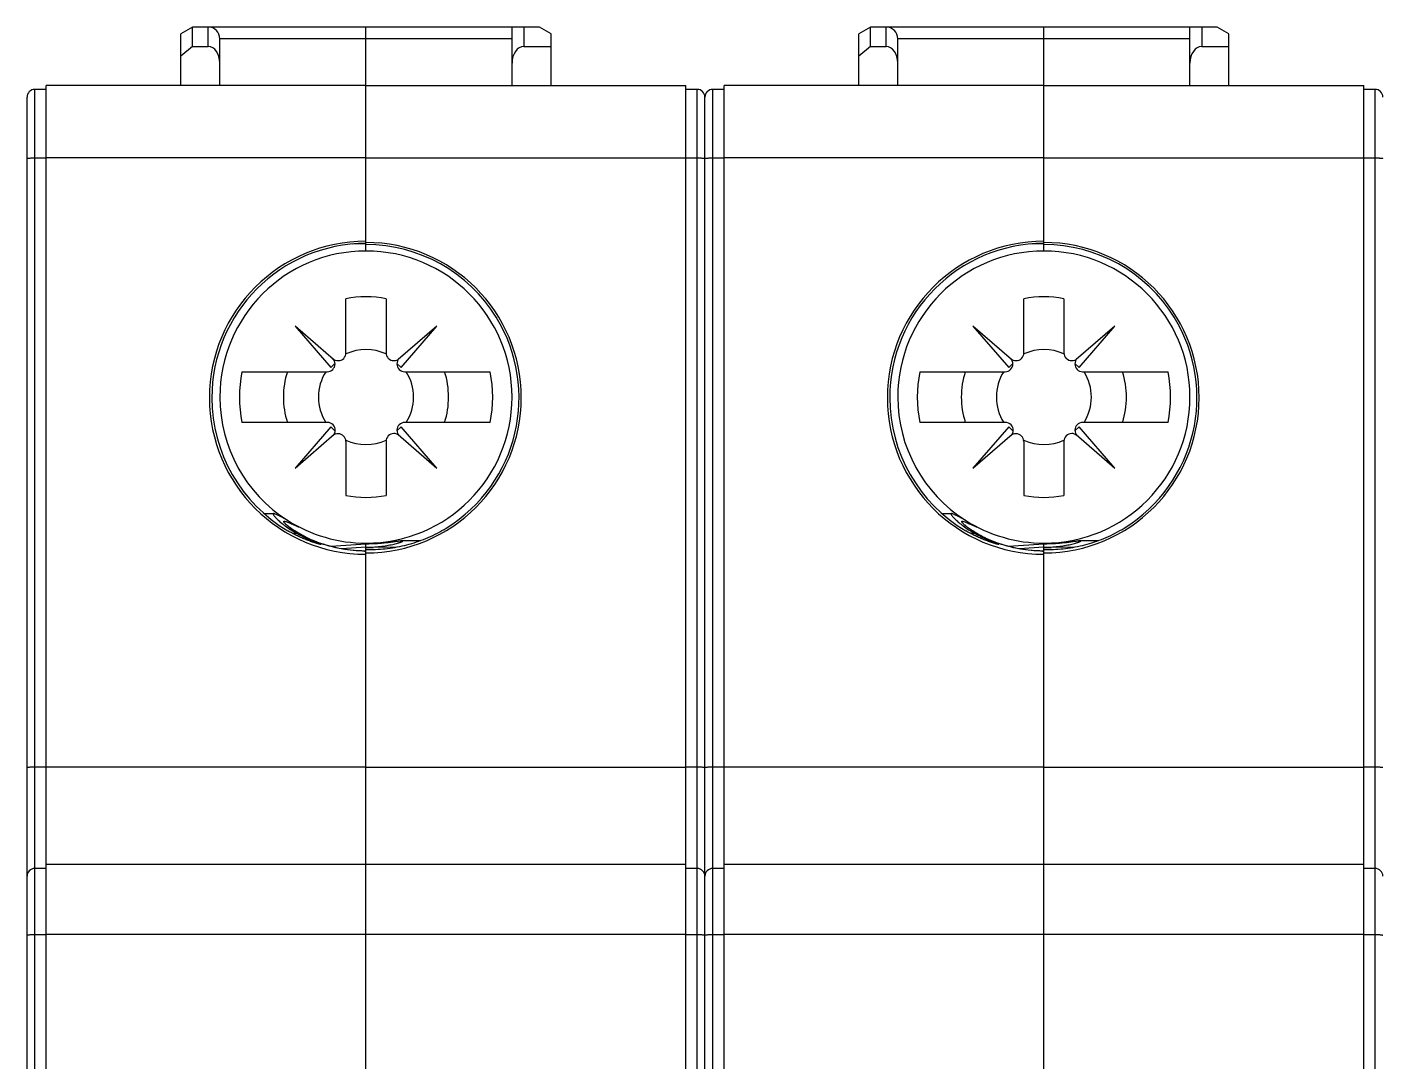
# Model space of a CAD drawing. Header units: millimetres. Extents: x 23.4 to 93.2, y 277.4 to 365.4.
# Drawn here: x 23.43 to 58.13, y 338.86 to 365.43 of the extents above; entities that cross this region are included whole.
import ezdxf

# ---------------------------------------------------------------- set-up
doc = ezdxf.new("R2010")
doc.units = ezdxf.units.MM
doc.header["$MEASUREMENT"] = 0
doc.layers.get('0').update_dxf_attribs({"lineweight": 0})
for name, color, linetype, lineweight in [('03_AXES', 7, 'Continuous', 0), ('08_DRAFTS', 7, 'Continuous', 0), ('09_ROUNDS', 7, 'Continuous', 0), ('10_CHAMFER', 7, 'Continuous', 0)]:
    doc.layers.add(name, color=color, linetype=linetype, lineweight=lineweight)

msp = doc.modelspace()

# ---------------------------------------------------------------- linework, layer by layer
at = {"color": 7, "lineweight": 25}
for p, q in [((23.63, 327.883), (23.63, 363.828)), ((23.92, 363.828), (23.63, 363.828)), ((23.92, 327.167), (23.92, 363.928)), ((32.13, 363.928), (23.92, 363.928)), ((41.03, 327.883), (41.03, 363.828)), ((41.32, 363.828), (41.03, 363.828)), ((41.32, 327.167), (41.32, 363.928)), ((49.53, 363.928), (41.32, 363.928)), ((23.43, 279.228), (23.43, 363.628)), ((40.83, 322.515), (40.83, 363.628)), ((23.92, 362.06), (23.63, 362.06)), ((32.13, 362.067), (23.92, 362.067)), ((41.32, 362.06), (41.03, 362.06)), ((49.53, 362.067), (41.32, 362.067)), ((31.3, 356.89), (30.31, 357.749)), ((30.31, 357.749), (31.229, 356.688)), ((33.951, 357.749), (32.959, 356.889)), ((33.032, 356.688), (33.951, 357.749)), ((48.7, 356.89), (47.71, 357.749)), ((47.71, 357.749), (48.629, 356.688)), ((51.351, 357.749), (50.359, 356.889)), ((50.432, 356.688), (51.351, 357.749)), ((31.229, 356.688), (31.334, 356.793)), ((32.926, 356.794), (33.032, 356.688)), ((48.629, 356.688), (48.734, 356.793)), ((50.326, 356.794), (50.432, 356.688)), ((31.229, 355.168), (30.31, 354.107)), ((31.341, 355.055), (31.229, 355.168)), ((33.032, 355.168), (32.926, 355.062)), ((33.951, 354.107), (33.032, 355.168)), ((48.629, 355.168), (47.71, 354.107)), ((48.741, 355.055), (48.629, 355.168)), ((50.432, 355.168), (50.326, 355.062)), ((51.351, 354.107), (50.432, 355.168)), ((30.31, 354.107), (31.316, 354.979)), ((32.959, 354.967), (33.951, 354.107)), ((47.71, 354.107), (48.716, 354.979)), ((50.359, 354.967), (51.351, 354.107)), ((23.92, 346.424), (23.63, 346.424)), ((32.13, 346.428), (23.92, 346.428)), ((41.32, 346.424), (41.03, 346.424)), ((49.53, 346.428), (41.32, 346.428)), ((32.13, 343.928), (23.92, 343.928)), ((49.53, 343.928), (41.32, 343.928)), ((23.92, 343.828), (23.63, 343.828)), ((41.32, 343.828), (41.03, 343.828)), ((23.92, 342.124), (23.63, 342.124)), ((32.13, 342.135), (23.92, 342.135)), ((41.32, 342.124), (41.03, 342.124)), ((49.53, 342.135), (41.32, 342.135))]:
    msp.add_line(p, q, dxfattribs=at)
for points in [[(23.63, 363.828), (23.52, 363.828), (23.43, 363.738), (23.43, 363.628)], [(41.03, 363.828), (40.92, 363.828), (40.83, 363.738), (40.83, 363.628)], [(32.645, 358.451), (32.306, 358.52), (31.955, 358.52), (31.615, 358.451)], [(50.045, 358.451), (49.706, 358.52), (49.355, 358.52), (49.015, 358.451)], [(33.163, 355.278), (33.413, 355.675), (33.413, 356.18), (33.163, 356.578)], [(34.148, 355.278), (34.284, 355.7), (34.284, 356.155), (34.148, 356.578)], [(50.563, 355.278), (50.813, 355.675), (50.813, 356.18), (50.563, 356.578)], [(51.548, 355.278), (51.684, 355.7), (51.684, 356.155), (51.548, 356.578)], [(30.91, 355.928), (30.91, 355.698), (30.976, 355.472), (31.098, 355.278)], [(48.31, 355.928), (48.31, 355.698), (48.376, 355.472), (48.498, 355.278)], [(31.615, 353.405), (31.955, 353.335), (32.306, 353.335), (32.645, 353.405)], [(49.015, 353.405), (49.355, 353.335), (49.706, 353.335), (50.045, 353.405)], [(23.63, 343.828), (23.52, 343.828), (23.43, 343.738), (23.43, 343.628)], [(41.03, 343.828), (40.92, 343.828), (40.83, 343.738), (40.83, 343.628)]]:
    msp.add_open_spline(points, degree=3, dxfattribs=at)
for points, knots in [([(23.63, 362.06), (23.617, 362.06), (23.604, 362.06), (23.591, 362.06), (23.579, 362.06), (23.566, 362.06), (23.554, 362.059), (23.542, 362.059), (23.531, 362.059), (23.519, 362.058), (23.509, 362.057), (23.499, 362.057), (23.489, 362.056), (23.481, 362.056), (23.472, 362.055), (23.464, 362.054), (23.458, 362.053), (23.452, 362.053), (23.446, 362.052), (23.444, 362.051), (23.441, 362.051), (23.439, 362.05), (23.437, 362.05), (23.436, 362.05), (23.434, 362.049), (23.433, 362.049), (23.432, 362.048), (23.431, 362.048), (23.431, 362.047), (23.43, 362.047), (23.43, 362.046)], [0, 0, 0, 0, 1, 1, 1, 2, 2, 2, 3, 3, 3, 4, 4, 4, 5, 5, 5, 6, 6, 6, 7, 7, 7, 8, 8, 8, 9, 9, 9, 10, 10, 10, 10]), ([(41.03, 362.06), (41.017, 362.06), (41.004, 362.06), (40.991, 362.06), (40.979, 362.06), (40.966, 362.06), (40.954, 362.059), (40.942, 362.059), (40.931, 362.059), (40.919, 362.058), (40.909, 362.057), (40.899, 362.057), (40.889, 362.056), (40.881, 362.056), (40.872, 362.055), (40.864, 362.054), (40.858, 362.053), (40.852, 362.053), (40.846, 362.052), (40.844, 362.051), (40.841, 362.051), (40.839, 362.05), (40.837, 362.05), (40.836, 362.05), (40.834, 362.049), (40.833, 362.049), (40.832, 362.048), (40.831, 362.048), (40.831, 362.047), (40.83, 362.047), (40.83, 362.046)], [0, 0, 0, 0, 1, 1, 1, 2, 2, 2, 3, 3, 3, 4, 4, 4, 5, 5, 5, 6, 6, 6, 7, 7, 7, 8, 8, 8, 9, 9, 9, 10, 10, 10, 10]), ([(31.135, 356.578), (31.245, 356.578), (31.335, 356.667), (31.335, 356.778), (31.335, 356.831), (31.313, 356.883), (31.275, 356.92)], [0, 0, 0, 0, 1, 1, 1, 2, 2, 2, 2]), ([(32.985, 356.921), (32.907, 356.843), (32.905, 356.717), (32.983, 356.638), (33.02, 356.599), (33.072, 356.578), (33.125, 356.578)], [0, 0, 0, 0, 1, 1, 1, 2, 2, 2, 2]), ([(48.535, 356.578), (48.645, 356.578), (48.735, 356.667), (48.735, 356.778), (48.735, 356.831), (48.713, 356.883), (48.675, 356.92)], [0, 0, 0, 0, 1, 1, 1, 2, 2, 2, 2]), ([(50.385, 356.921), (50.307, 356.843), (50.305, 356.717), (50.383, 356.638), (50.42, 356.599), (50.472, 356.578), (50.525, 356.578)], [0, 0, 0, 0, 1, 1, 1, 2, 2, 2, 2]), ([(31.279, 354.932), (31.36, 355.007), (31.364, 355.134), (31.288, 355.214), (31.251, 355.255), (31.198, 355.278), (31.142, 355.278)], [0, 0, 0, 0, 1, 1, 1, 2, 2, 2, 2]), ([(33.125, 355.278), (33.015, 355.278), (32.925, 355.188), (32.925, 355.078), (32.925, 355.024), (32.947, 354.973), (32.985, 354.935)], [0, 0, 0, 0, 1, 1, 1, 2, 2, 2, 2]), ([(48.679, 354.932), (48.76, 355.007), (48.764, 355.134), (48.688, 355.214), (48.651, 355.255), (48.598, 355.278), (48.542, 355.278)], [0, 0, 0, 0, 1, 1, 1, 2, 2, 2, 2]), ([(50.525, 355.278), (50.415, 355.278), (50.325, 355.188), (50.325, 355.078), (50.325, 355.024), (50.347, 354.973), (50.385, 354.935)], [0, 0, 0, 0, 1, 1, 1, 2, 2, 2, 2]), ([(23.63, 346.424), (23.617, 346.424), (23.604, 346.424), (23.591, 346.424), (23.579, 346.424), (23.566, 346.424), (23.554, 346.424), (23.542, 346.424), (23.531, 346.423), (23.519, 346.423), (23.509, 346.423), (23.499, 346.423), (23.489, 346.422), (23.485, 346.422), (23.48, 346.422), (23.476, 346.422), (23.472, 346.422), (23.468, 346.421), (23.464, 346.421), (23.461, 346.421), (23.457, 346.421), (23.454, 346.421), (23.451, 346.42), (23.448, 346.42), (23.446, 346.42), (23.444, 346.42), (23.441, 346.42), (23.439, 346.419), (23.437, 346.419), (23.436, 346.419), (23.434, 346.419), (23.433, 346.419), (23.433, 346.418), (23.431, 346.418), (23.431, 346.418), (23.43, 346.418), (23.43, 346.417)], [0, 0, 0, 0, 1, 1, 1, 2, 2, 2, 3, 3, 3, 4, 4, 4, 5, 5, 5, 6, 6, 6, 7, 7, 7, 8, 8, 8, 9, 9, 9, 10, 10, 10, 11, 11, 11, 12, 12, 12, 12]), ([(41.03, 346.424), (41.017, 346.424), (41.004, 346.424), (40.991, 346.424), (40.979, 346.424), (40.966, 346.424), (40.954, 346.424), (40.942, 346.424), (40.931, 346.423), (40.919, 346.423), (40.909, 346.423), (40.899, 346.423), (40.889, 346.422), (40.885, 346.422), (40.88, 346.422), (40.876, 346.422), (40.872, 346.422), (40.868, 346.421), (40.864, 346.421), (40.861, 346.421), (40.857, 346.421), (40.854, 346.421), (40.851, 346.42), (40.848, 346.42), (40.846, 346.42), (40.844, 346.42), (40.841, 346.42), (40.839, 346.419), (40.837, 346.419), (40.836, 346.419), (40.834, 346.419), (40.833, 346.419), (40.833, 346.418), (40.831, 346.418), (40.831, 346.418), (40.83, 346.418), (40.83, 346.417)], [0, 0, 0, 0, 1, 1, 1, 2, 2, 2, 3, 3, 3, 4, 4, 4, 5, 5, 5, 6, 6, 6, 7, 7, 7, 8, 8, 8, 9, 9, 9, 10, 10, 10, 11, 11, 11, 12, 12, 12, 12]), ([(23.63, 342.124), (23.605, 342.124), (23.579, 342.124), (23.554, 342.123), (23.542, 342.122), (23.531, 342.122), (23.519, 342.121), (23.509, 342.12), (23.499, 342.119), (23.489, 342.118), (23.481, 342.118), (23.472, 342.117), (23.464, 342.115), (23.458, 342.114), (23.452, 342.113), (23.446, 342.112), (23.443, 342.111), (23.441, 342.111), (23.439, 342.11), (23.437, 342.109), (23.436, 342.109), (23.434, 342.108), (23.433, 342.107), (23.432, 342.107), (23.431, 342.106), (23.431, 342.105), (23.43, 342.105), (23.43, 342.104)], [0, 0, 0, 0, 1, 1, 1, 2, 2, 2, 3, 3, 3, 4, 4, 4, 5, 5, 5, 6, 6, 6, 7, 7, 7, 8, 8, 8, 9, 9, 9, 9]), ([(41.03, 342.124), (41.005, 342.124), (40.979, 342.124), (40.954, 342.123), (40.942, 342.122), (40.931, 342.122), (40.919, 342.121), (40.909, 342.12), (40.899, 342.119), (40.889, 342.118), (40.881, 342.118), (40.872, 342.117), (40.864, 342.115), (40.858, 342.114), (40.852, 342.113), (40.846, 342.112), (40.843, 342.111), (40.841, 342.111), (40.839, 342.11), (40.837, 342.109), (40.836, 342.109), (40.834, 342.108), (40.833, 342.107), (40.832, 342.107), (40.831, 342.106), (40.831, 342.105), (40.83, 342.105), (40.83, 342.104)], [0, 0, 0, 0, 1, 1, 1, 2, 2, 2, 3, 3, 3, 4, 4, 4, 5, 5, 5, 6, 6, 6, 7, 7, 7, 8, 8, 8, 9, 9, 9, 9])]:
    msp.add_open_spline(points, degree=3, knots=knots, dxfattribs=at)
at = {"layer": '03_AXES', "color": 7, "lineweight": 25}
for p, q in [((32.13, 359.678), (32.13, 365.428)), ((36.58, 365.428), (32.13, 365.428)), ((35.88, 363.928), (35.88, 365.428)), ((36.18, 365.428), (36.18, 364.928)), ((36.88, 365.255), (36.58, 365.428)), ((49.53, 359.678), (49.53, 365.428)), ((53.98, 365.428), (49.53, 365.428)), ((53.28, 363.928), (53.28, 365.428)), ((53.58, 365.428), (53.58, 364.928)), ((54.28, 365.255), (53.98, 365.428)), ((35.88, 365.128), (32.13, 365.128)), ((36.88, 363.928), (36.88, 365.255)), ((53.28, 365.128), (49.53, 365.128)), ((54.28, 363.928), (54.28, 365.255)), ((36.18, 364.928), (36.88, 364.928)), ((53.58, 364.928), (54.28, 364.928)), ((32.13, 363.928), (40.34, 363.928)), ((40.34, 327.167), (40.34, 363.928)), ((40.63, 363.828), (40.34, 363.828)), ((40.63, 327.883), (40.63, 363.828)), ((49.53, 363.928), (57.74, 363.928)), ((57.74, 327.167), (57.74, 363.928)), ((58.03, 363.828), (57.74, 363.828)), ((58.03, 327.883), (58.03, 363.828)), ((40.83, 319.708), (40.83, 363.628)), ((32.13, 362.067), (40.34, 362.067)), ((40.63, 362.06), (40.34, 362.06)), ((49.53, 362.067), (57.74, 362.067)), ((58.03, 362.06), (57.74, 362.06)), ((31.615, 357.063), (31.615, 358.451)), ((32.645, 358.451), (32.645, 357.063)), ((49.015, 357.063), (49.015, 358.451)), ((50.045, 358.451), (50.045, 357.063)), ((28.946, 356.578), (31.135, 356.578)), ((33.125, 356.578), (35.316, 356.578)), ((46.346, 356.578), (48.535, 356.578)), ((50.525, 356.578), (52.716, 356.578)), ((31.142, 355.278), (28.946, 355.278)), ((35.316, 355.278), (33.125, 355.278)), ((48.542, 355.278), (46.346, 355.278)), ((52.716, 355.278), (50.525, 355.278)), ((31.615, 354.786), (31.615, 353.405)), ((32.645, 354.792), (32.645, 353.405)), ((49.015, 354.786), (49.015, 353.405)), ((50.045, 354.792), (50.045, 353.405)), ((33.514, 352.24), (33.058, 352.236)), ((50.914, 352.24), (50.458, 352.236)), ((32.13, 352.154), (31.226, 352.094)), ((32.13, 352.073), (31.507, 352.032)), ((32.13, 325.773), (32.13, 352.154)), ((32.13, 352.073), (32.927, 352.08)), ((32.325, 352.015), (32.13, 352.013)), ((49.53, 352.154), (48.626, 352.094)), ((49.53, 352.073), (48.907, 352.032)), ((49.53, 325.773), (49.53, 352.154)), ((49.53, 352.073), (50.327, 352.08)), ((49.725, 352.015), (49.53, 352.013)), ((32.13, 346.428), (40.34, 346.428)), ((40.63, 346.424), (40.34, 346.424)), ((49.53, 346.428), (57.74, 346.428)), ((58.03, 346.424), (57.74, 346.424)), ((40.34, 343.928), (32.13, 343.928)), ((57.74, 343.928), (49.53, 343.928)), ((40.63, 343.828), (40.34, 343.828)), ((58.03, 343.828), (57.74, 343.828)), ((40.34, 342.135), (32.13, 342.135)), ((40.63, 342.124), (40.34, 342.124)), ((57.74, 342.135), (49.53, 342.135)), ((58.03, 342.124), (57.74, 342.124))]:
    msp.add_line(p, q, dxfattribs=at)
for points in [[(36.18, 364.928), (36.015, 364.928), (35.88, 364.738), (35.88, 364.504)], [(53.58, 364.928), (53.415, 364.928), (53.28, 364.738), (53.28, 364.504)], [(40.83, 363.628), (40.83, 363.738), (40.741, 363.828), (40.63, 363.828)], [(58.23, 363.628), (58.23, 363.738), (58.141, 363.828), (58.03, 363.828)], [(32.645, 357.034), (32.319, 357.186), (31.942, 357.186), (31.615, 357.034)], [(50.045, 357.034), (49.719, 357.186), (49.342, 357.186), (49.015, 357.034)], [(28.946, 356.578), (28.859, 356.149), (28.859, 355.707), (28.946, 355.278)], [(30.113, 356.578), (29.977, 356.155), (29.977, 355.7), (30.113, 355.278)], [(31.098, 356.578), (30.976, 356.383), (30.91, 356.158), (30.91, 355.928)], [(35.316, 355.278), (35.404, 355.707), (35.404, 356.149), (35.316, 356.578)], [(46.346, 356.578), (46.259, 356.149), (46.259, 355.707), (46.346, 355.278)], [(47.513, 356.578), (47.377, 356.155), (47.377, 355.7), (47.513, 355.278)], [(48.498, 356.578), (48.376, 356.383), (48.31, 356.158), (48.31, 355.928)], [(52.716, 355.278), (52.804, 355.707), (52.804, 356.149), (52.716, 356.578)], [(31.615, 354.822), (31.942, 354.67), (32.319, 354.67), (32.645, 354.822)], [(49.015, 354.822), (49.342, 354.67), (49.719, 354.67), (50.045, 354.822)], [(40.83, 343.628), (40.83, 343.738), (40.741, 343.828), (40.63, 343.828)], [(58.23, 343.628), (58.23, 343.738), (58.141, 343.828), (58.03, 343.828)]]:
    msp.add_open_spline(points, degree=3, dxfattribs=at)
for points, knots in [([(40.83, 362.046), (40.83, 362.047), (40.83, 362.047), (40.83, 362.048), (40.829, 362.048), (40.828, 362.049), (40.827, 362.049), (40.825, 362.05), (40.823, 362.05), (40.822, 362.05), (40.82, 362.051), (40.817, 362.051), (40.815, 362.052), (40.809, 362.053), (40.803, 362.053), (40.797, 362.054), (40.789, 362.055), (40.78, 362.056), (40.772, 362.056), (40.762, 362.057), (40.752, 362.057), (40.742, 362.058), (40.73, 362.059), (40.719, 362.059), (40.707, 362.059), (40.695, 362.06), (40.682, 362.06), (40.67, 362.06), (40.657, 362.06), (40.643, 362.06), (40.63, 362.06)], [0, 0, 0, 0, 1, 1, 1, 2, 2, 2, 3, 3, 3, 4, 4, 4, 5, 5, 5, 6, 6, 6, 7, 7, 7, 8, 8, 8, 9, 9, 9, 10, 10, 10, 10]), ([(58.23, 362.046), (58.23, 362.047), (58.23, 362.047), (58.23, 362.048), (58.229, 362.048), (58.228, 362.049), (58.227, 362.049), (58.225, 362.05), (58.223, 362.05), (58.222, 362.05), (58.22, 362.051), (58.217, 362.051), (58.215, 362.052), (58.209, 362.053), (58.203, 362.053), (58.197, 362.054), (58.189, 362.055), (58.18, 362.056), (58.172, 362.056), (58.162, 362.057), (58.152, 362.057), (58.142, 362.058), (58.13, 362.059), (58.119, 362.059), (58.107, 362.059), (58.095, 362.06), (58.082, 362.06), (58.07, 362.06), (58.057, 362.06), (58.043, 362.06), (58.03, 362.06)], [0, 0, 0, 0, 1, 1, 1, 2, 2, 2, 3, 3, 3, 4, 4, 4, 5, 5, 5, 6, 6, 6, 7, 7, 7, 8, 8, 8, 9, 9, 9, 10, 10, 10, 10]), ([(32.13, 359.928), (29.911, 359.928), (28.112, 358.129), (28.112, 355.91), (28.112, 353.69), (29.911, 351.891), (32.13, 351.891), (32.13, 351.891), (32.13, 351.891), (32.13, 351.891)], [0, 0, 0, 0, 1, 1, 1, 2, 2, 2, 3, 3, 3, 3]), ([(32.13, 351.928), (34.331, 351.928), (36.115, 353.712), (36.115, 355.912), (36.115, 358.112), (34.331, 359.896), (32.13, 359.896), (32.13, 359.896), (32.13, 359.896), (32.13, 359.896)], [0, 0, 0, 0, 1, 1, 1, 2, 2, 2, 3, 3, 3, 3]), ([(34.192, 352.566), (36.04, 353.706), (36.614, 356.128), (35.474, 357.976), (34.759, 359.136), (33.494, 359.843), (32.13, 359.843)], [0, 0, 0, 0, 1, 1, 1, 2, 2, 2, 2]), ([(49.53, 359.928), (47.311, 359.928), (45.512, 358.129), (45.512, 355.91), (45.512, 353.69), (47.311, 351.891), (49.53, 351.891), (49.53, 351.891), (49.53, 351.891), (49.53, 351.891)], [0, 0, 0, 0, 1, 1, 1, 2, 2, 2, 3, 3, 3, 3]), ([(49.53, 351.928), (51.731, 351.928), (53.515, 353.712), (53.515, 355.912), (53.515, 358.112), (51.731, 359.896), (49.53, 359.896), (49.53, 359.896), (49.53, 359.896), (49.53, 359.896)], [0, 0, 0, 0, 1, 1, 1, 2, 2, 2, 3, 3, 3, 3]), ([(51.592, 352.566), (53.44, 353.706), (54.014, 356.128), (52.874, 357.976), (52.159, 359.136), (50.894, 359.843), (49.53, 359.843)], [0, 0, 0, 0, 1, 1, 1, 2, 2, 2, 2]), ([(32.13, 352.178), (34.202, 352.178), (35.88, 353.857), (35.88, 355.928), (35.88, 357.999), (34.202, 359.678), (32.13, 359.678)], [0, 0, 0, 0, 1, 1, 1, 2, 2, 2, 2]), ([(49.53, 352.178), (51.602, 352.178), (53.28, 353.857), (53.28, 355.928), (53.28, 357.999), (51.602, 359.678), (49.53, 359.678)], [0, 0, 0, 0, 1, 1, 1, 2, 2, 2, 2]), ([(32.645, 357.063), (32.645, 356.953), (32.735, 356.863), (32.845, 356.863), (32.898, 356.863), (32.948, 356.884), (32.985, 356.921)], [0, 0, 0, 0, 1, 1, 1, 2, 2, 2, 2]), ([(50.045, 357.063), (50.045, 356.953), (50.135, 356.863), (50.245, 356.863), (50.298, 356.863), (50.348, 356.884), (50.385, 356.921)], [0, 0, 0, 0, 1, 1, 1, 2, 2, 2, 2]), ([(31.275, 356.92), (31.354, 356.843), (31.48, 356.844), (31.558, 356.922), (31.595, 356.96), (31.615, 357.01), (31.615, 357.063)], [0, 0, 0, 0, 1, 1, 1, 2, 2, 2, 2]), ([(48.675, 356.92), (48.754, 356.843), (48.88, 356.844), (48.958, 356.922), (48.995, 356.96), (49.015, 357.01), (49.015, 357.063)], [0, 0, 0, 0, 1, 1, 1, 2, 2, 2, 2]), ([(31.615, 354.786), (31.615, 354.896), (31.526, 354.986), (31.415, 354.986), (31.365, 354.986), (31.316, 354.966), (31.279, 354.932)], [0, 0, 0, 0, 1, 1, 1, 2, 2, 2, 2]), ([(32.985, 354.935), (32.907, 355.012), (32.78, 355.011), (32.703, 354.932), (32.666, 354.895), (32.645, 354.844), (32.645, 354.792)], [0, 0, 0, 0, 1, 1, 1, 2, 2, 2, 2]), ([(49.015, 354.786), (49.015, 354.896), (48.926, 354.986), (48.815, 354.986), (48.765, 354.986), (48.716, 354.966), (48.679, 354.932)], [0, 0, 0, 0, 1, 1, 1, 2, 2, 2, 2]), ([(50.385, 354.935), (50.307, 355.012), (50.18, 355.011), (50.103, 354.932), (50.066, 354.895), (50.045, 354.844), (50.045, 354.792)], [0, 0, 0, 0, 1, 1, 1, 2, 2, 2, 2]), ([(32.251, 352.013), (32.334, 352.014), (32.417, 352.018), (32.499, 352.024), (32.582, 352.03), (32.665, 352.039), (32.748, 352.051), (32.914, 352.074), (33.079, 352.108), (33.241, 352.153), (33.407, 352.199), (33.569, 352.256), (33.726, 352.324), (33.887, 352.393), (34.043, 352.474), (34.192, 352.566)], [0, 0, 0, 0, 1, 1, 1, 2, 2, 2, 3, 3, 3, 4, 4, 4, 5, 5, 5, 5]), ([(49.651, 352.013), (49.734, 352.014), (49.817, 352.018), (49.899, 352.024), (49.982, 352.03), (50.065, 352.039), (50.148, 352.051), (50.314, 352.074), (50.479, 352.108), (50.641, 352.153), (50.807, 352.199), (50.969, 352.256), (51.126, 352.324), (51.287, 352.393), (51.443, 352.474), (51.592, 352.566)], [0, 0, 0, 0, 1, 1, 1, 2, 2, 2, 3, 3, 3, 4, 4, 4, 5, 5, 5, 5]), ([(33.058, 352.236), (33.051, 352.236), (33.043, 352.235), (33.036, 352.235), (33.026, 352.234), (33.016, 352.233), (33.006, 352.231), (32.994, 352.23), (32.982, 352.228), (32.969, 352.227), (32.955, 352.224), (32.94, 352.222), (32.925, 352.22), (32.891, 352.215), (32.856, 352.21), (32.821, 352.206), (32.781, 352.2), (32.741, 352.195), (32.7, 352.19), (32.656, 352.185), (32.611, 352.18), (32.567, 352.176), (32.52, 352.171), (32.473, 352.167), (32.425, 352.164), (32.327, 352.158), (32.229, 352.155), (32.13, 352.154)], [0, 0, 0, 0, 1, 1, 1, 2, 2, 2, 3, 3, 3, 4, 4, 4, 5, 5, 5, 6, 6, 6, 7, 7, 7, 8, 8, 8, 9, 9, 9, 9]), ([(32.13, 352.073), (32.192, 352.073), (32.253, 352.075), (32.314, 352.078), (32.373, 352.081), (32.433, 352.086), (32.493, 352.093), (32.549, 352.099), (32.606, 352.107), (32.662, 352.116), (32.689, 352.121), (32.715, 352.126), (32.741, 352.131), (32.766, 352.136), (32.791, 352.141), (32.816, 352.146), (32.838, 352.151), (32.861, 352.157), (32.883, 352.163), (32.903, 352.168), (32.923, 352.173), (32.943, 352.179), (32.952, 352.182), (32.961, 352.184), (32.97, 352.187), (32.978, 352.189), (32.985, 352.192), (32.993, 352.195), (33.001, 352.197), (33.008, 352.199), (33.015, 352.202), (33.021, 352.204), (33.027, 352.206), (33.033, 352.209), (33.038, 352.211), (33.043, 352.213), (33.048, 352.215), (33.052, 352.217), (33.056, 352.218), (33.06, 352.22), (33.063, 352.222), (33.066, 352.223), (33.068, 352.225), (33.069, 352.226), (33.07, 352.227), (33.071, 352.227), (33.072, 352.228), (33.073, 352.228), (33.073, 352.229), (33.074, 352.23), (33.075, 352.231), (33.075, 352.232), (33.075, 352.233), (33.074, 352.233), (33.074, 352.233), (33.074, 352.234), (33.073, 352.234), (33.073, 352.234), (33.072, 352.235), (33.071, 352.235), (33.07, 352.235), (33.069, 352.235), (33.068, 352.235), (33.067, 352.236), (33.064, 352.236), (33.061, 352.236), (33.058, 352.236)], [0, 0, 0, 0, 1, 1, 1, 2, 2, 2, 3, 3, 3, 4, 4, 4, 5, 5, 5, 6, 6, 6, 7, 7, 7, 8, 8, 8, 9, 9, 9, 10, 10, 10, 11, 11, 11, 12, 12, 12, 13, 13, 13, 14, 14, 14, 15, 15, 15, 16, 16, 16, 17, 17, 17, 18, 18, 18, 19, 19, 19, 20, 20, 20, 21, 21, 21, 22, 22, 22, 22]), ([(50.458, 352.236), (50.451, 352.236), (50.443, 352.235), (50.436, 352.235), (50.426, 352.234), (50.416, 352.233), (50.406, 352.231), (50.394, 352.23), (50.382, 352.228), (50.369, 352.227), (50.355, 352.224), (50.34, 352.222), (50.325, 352.22), (50.291, 352.215), (50.256, 352.21), (50.221, 352.206), (50.181, 352.2), (50.141, 352.195), (50.1, 352.19), (50.056, 352.185), (50.011, 352.18), (49.967, 352.176), (49.92, 352.171), (49.873, 352.167), (49.825, 352.164), (49.727, 352.158), (49.629, 352.155), (49.53, 352.154)], [0, 0, 0, 0, 1, 1, 1, 2, 2, 2, 3, 3, 3, 4, 4, 4, 5, 5, 5, 6, 6, 6, 7, 7, 7, 8, 8, 8, 9, 9, 9, 9]), ([(49.53, 352.073), (49.592, 352.073), (49.653, 352.075), (49.714, 352.078), (49.773, 352.081), (49.833, 352.086), (49.893, 352.093), (49.949, 352.099), (50.006, 352.107), (50.062, 352.116), (50.089, 352.121), (50.115, 352.126), (50.141, 352.131), (50.166, 352.136), (50.191, 352.141), (50.216, 352.146), (50.238, 352.151), (50.261, 352.157), (50.283, 352.163), (50.303, 352.168), (50.323, 352.173), (50.343, 352.179), (50.352, 352.182), (50.361, 352.184), (50.37, 352.187), (50.378, 352.189), (50.385, 352.192), (50.393, 352.195), (50.401, 352.197), (50.408, 352.199), (50.415, 352.202), (50.421, 352.204), (50.427, 352.206), (50.433, 352.209), (50.438, 352.211), (50.443, 352.213), (50.448, 352.215), (50.452, 352.217), (50.456, 352.218), (50.46, 352.22), (50.463, 352.222), (50.466, 352.223), (50.468, 352.225), (50.469, 352.226), (50.47, 352.227), (50.471, 352.227), (50.472, 352.228), (50.473, 352.228), (50.473, 352.229), (50.474, 352.23), (50.475, 352.231), (50.475, 352.232), (50.475, 352.233), (50.474, 352.233), (50.474, 352.233), (50.474, 352.234), (50.473, 352.234), (50.473, 352.234), (50.472, 352.235), (50.471, 352.235), (50.47, 352.235), (50.469, 352.235), (50.468, 352.235), (50.467, 352.236), (50.464, 352.236), (50.461, 352.236), (50.458, 352.236)], [0, 0, 0, 0, 1, 1, 1, 2, 2, 2, 3, 3, 3, 4, 4, 4, 5, 5, 5, 6, 6, 6, 7, 7, 7, 8, 8, 8, 9, 9, 9, 10, 10, 10, 11, 11, 11, 12, 12, 12, 13, 13, 13, 14, 14, 14, 15, 15, 15, 16, 16, 16, 17, 17, 17, 18, 18, 18, 19, 19, 19, 20, 20, 20, 21, 21, 21, 22, 22, 22, 22]), ([(32.13, 352.013), (32.151, 352.014), (32.172, 352.014), (32.193, 352.013), (32.212, 352.013), (32.232, 352.013), (32.251, 352.013)], [0, 0, 0, 0, 1, 1, 1, 2, 2, 2, 2]), ([(49.53, 352.013), (49.551, 352.014), (49.572, 352.014), (49.593, 352.013), (49.612, 352.013), (49.632, 352.013), (49.651, 352.013)], [0, 0, 0, 0, 1, 1, 1, 2, 2, 2, 2]), ([(40.83, 346.417), (40.83, 346.418), (40.83, 346.418), (40.83, 346.418), (40.828, 346.418), (40.828, 346.419), (40.827, 346.419), (40.825, 346.419), (40.824, 346.419), (40.822, 346.419), (40.82, 346.42), (40.817, 346.42), (40.815, 346.42), (40.812, 346.42), (40.81, 346.42), (40.807, 346.421), (40.804, 346.421), (40.8, 346.421), (40.797, 346.421), (40.793, 346.421), (40.789, 346.422), (40.785, 346.422), (40.781, 346.422), (40.776, 346.422), (40.772, 346.422), (40.762, 346.423), (40.752, 346.423), (40.742, 346.423), (40.73, 346.423), (40.719, 346.424), (40.707, 346.424), (40.695, 346.424), (40.682, 346.424), (40.67, 346.424), (40.657, 346.424), (40.643, 346.424), (40.63, 346.424)], [0, 0, 0, 0, 1, 1, 1, 2, 2, 2, 3, 3, 3, 4, 4, 4, 5, 5, 5, 6, 6, 6, 7, 7, 7, 8, 8, 8, 9, 9, 9, 10, 10, 10, 11, 11, 11, 12, 12, 12, 12]), ([(58.23, 346.417), (58.23, 346.418), (58.23, 346.418), (58.23, 346.418), (58.228, 346.418), (58.228, 346.419), (58.227, 346.419), (58.225, 346.419), (58.224, 346.419), (58.222, 346.419), (58.22, 346.42), (58.217, 346.42), (58.215, 346.42), (58.212, 346.42), (58.21, 346.42), (58.207, 346.421), (58.204, 346.421), (58.2, 346.421), (58.197, 346.421), (58.193, 346.421), (58.189, 346.422), (58.185, 346.422), (58.181, 346.422), (58.176, 346.422), (58.172, 346.422), (58.162, 346.423), (58.152, 346.423), (58.142, 346.423), (58.13, 346.423), (58.119, 346.424), (58.107, 346.424), (58.095, 346.424), (58.082, 346.424), (58.07, 346.424), (58.057, 346.424), (58.043, 346.424), (58.03, 346.424)], [0, 0, 0, 0, 1, 1, 1, 2, 2, 2, 3, 3, 3, 4, 4, 4, 5, 5, 5, 6, 6, 6, 7, 7, 7, 8, 8, 8, 9, 9, 9, 10, 10, 10, 11, 11, 11, 12, 12, 12, 12]), ([(40.83, 342.104), (40.83, 342.105), (40.83, 342.105), (40.83, 342.106), (40.829, 342.107), (40.828, 342.107), (40.827, 342.108), (40.825, 342.109), (40.824, 342.109), (40.822, 342.11), (40.82, 342.111), (40.817, 342.111), (40.815, 342.112), (40.809, 342.113), (40.803, 342.114), (40.797, 342.115), (40.789, 342.117), (40.78, 342.118), (40.772, 342.118), (40.762, 342.119), (40.752, 342.12), (40.742, 342.121), (40.73, 342.122), (40.719, 342.122), (40.707, 342.123), (40.682, 342.124), (40.656, 342.124), (40.63, 342.124)], [0, 0, 0, 0, 1, 1, 1, 2, 2, 2, 3, 3, 3, 4, 4, 4, 5, 5, 5, 6, 6, 6, 7, 7, 7, 8, 8, 8, 9, 9, 9, 9]), ([(58.23, 342.104), (58.23, 342.105), (58.23, 342.105), (58.23, 342.106), (58.229, 342.107), (58.228, 342.107), (58.227, 342.108), (58.225, 342.109), (58.224, 342.109), (58.222, 342.11), (58.22, 342.111), (58.217, 342.111), (58.215, 342.112), (58.209, 342.113), (58.203, 342.114), (58.197, 342.115), (58.189, 342.117), (58.18, 342.118), (58.172, 342.118), (58.162, 342.119), (58.152, 342.12), (58.142, 342.121), (58.13, 342.122), (58.119, 342.122), (58.107, 342.123), (58.082, 342.124), (58.056, 342.124), (58.03, 342.124)], [0, 0, 0, 0, 1, 1, 1, 2, 2, 2, 3, 3, 3, 4, 4, 4, 5, 5, 5, 6, 6, 6, 7, 7, 7, 8, 8, 8, 9, 9, 9, 9])]:
    msp.add_open_spline(points, degree=3, knots=knots, dxfattribs=at)
at = {"layer": '08_DRAFTS', "color": 7, "lineweight": 25}
for p, q in [((29.516, 352.941), (29.763, 352.936)), ((46.916, 352.941), (47.163, 352.936))]:
    msp.add_line(p, q, dxfattribs=at)
for points, knots in [([(32.13, 359.678), (30.059, 359.678), (28.38, 357.999), (28.38, 355.928), (28.38, 354.646), (29.035, 353.453), (30.116, 352.765)], [0, 0, 0, 0, 1, 1, 1, 2, 2, 2, 2]), ([(49.53, 359.678), (47.459, 359.678), (45.78, 357.999), (45.78, 355.928), (45.78, 354.646), (46.435, 353.453), (47.516, 352.765)], [0, 0, 0, 0, 1, 1, 1, 2, 2, 2, 2]), ([(29.763, 352.936), (29.761, 352.936), (29.759, 352.936), (29.757, 352.936), (29.756, 352.936), (29.754, 352.935), (29.753, 352.934), (29.752, 352.933), (29.751, 352.932), (29.75, 352.931), (29.75, 352.93), (29.749, 352.929), (29.749, 352.927), (29.749, 352.925), (29.749, 352.924), (29.75, 352.922), (29.75, 352.92), (29.751, 352.917), (29.752, 352.915), (29.753, 352.913), (29.754, 352.91), (29.755, 352.907), (29.757, 352.904), (29.759, 352.901), (29.76, 352.899), (29.765, 352.891), (29.77, 352.884), (29.775, 352.877), (29.782, 352.868), (29.789, 352.86), (29.797, 352.851), (29.806, 352.841), (29.815, 352.831), (29.825, 352.821), (29.836, 352.809), (29.847, 352.798), (29.859, 352.787), (29.872, 352.774), (29.886, 352.762), (29.9, 352.749), (29.915, 352.735), (29.931, 352.722), (29.947, 352.708), (29.984, 352.678), (30.022, 352.648), (30.06, 352.619), (30.105, 352.586), (30.151, 352.554), (30.198, 352.524), (30.251, 352.49), (30.304, 352.457), (30.359, 352.426)], [0, 0, 0, 0, 1, 1, 1, 2, 2, 2, 3, 3, 3, 4, 4, 4, 5, 5, 5, 6, 6, 6, 7, 7, 7, 8, 8, 8, 9, 9, 9, 10, 10, 10, 11, 11, 11, 12, 12, 12, 13, 13, 13, 14, 14, 14, 15, 15, 15, 16, 16, 16, 17, 17, 17, 17]), ([(30.116, 352.765), (30.072, 352.788), (30.028, 352.811), (29.984, 352.835), (29.966, 352.845), (29.947, 352.855), (29.929, 352.864), (29.913, 352.873), (29.897, 352.881), (29.881, 352.889), (29.867, 352.896), (29.854, 352.903), (29.84, 352.909), (29.829, 352.915), (29.818, 352.92), (29.807, 352.924), (29.799, 352.928), (29.79, 352.931), (29.781, 352.933), (29.775, 352.935), (29.769, 352.936), (29.763, 352.936)], [0, 0, 0, 0, 1, 1, 1, 2, 2, 2, 3, 3, 3, 4, 4, 4, 5, 5, 5, 6, 6, 6, 7, 7, 7, 7]), ([(47.163, 352.936), (47.161, 352.936), (47.159, 352.936), (47.157, 352.936), (47.156, 352.936), (47.154, 352.935), (47.153, 352.934), (47.152, 352.933), (47.151, 352.932), (47.15, 352.931), (47.15, 352.93), (47.149, 352.929), (47.149, 352.927), (47.149, 352.925), (47.149, 352.924), (47.15, 352.922), (47.15, 352.92), (47.151, 352.917), (47.152, 352.915), (47.153, 352.913), (47.154, 352.91), (47.155, 352.907), (47.157, 352.904), (47.159, 352.901), (47.16, 352.899), (47.165, 352.891), (47.17, 352.884), (47.175, 352.877), (47.182, 352.868), (47.189, 352.86), (47.197, 352.851), (47.206, 352.841), (47.215, 352.831), (47.225, 352.821), (47.236, 352.809), (47.247, 352.798), (47.259, 352.787), (47.272, 352.774), (47.286, 352.762), (47.3, 352.749), (47.315, 352.735), (47.331, 352.722), (47.347, 352.708), (47.384, 352.678), (47.422, 352.648), (47.46, 352.619), (47.505, 352.586), (47.551, 352.554), (47.598, 352.524), (47.651, 352.49), (47.704, 352.457), (47.759, 352.426)], [0, 0, 0, 0, 1, 1, 1, 2, 2, 2, 3, 3, 3, 4, 4, 4, 5, 5, 5, 6, 6, 6, 7, 7, 7, 8, 8, 8, 9, 9, 9, 10, 10, 10, 11, 11, 11, 12, 12, 12, 13, 13, 13, 14, 14, 14, 15, 15, 15, 16, 16, 16, 17, 17, 17, 17]), ([(47.516, 352.765), (47.472, 352.788), (47.428, 352.811), (47.384, 352.835), (47.366, 352.845), (47.347, 352.855), (47.329, 352.864), (47.313, 352.873), (47.297, 352.881), (47.281, 352.889), (47.267, 352.896), (47.254, 352.903), (47.24, 352.909), (47.229, 352.915), (47.218, 352.92), (47.207, 352.924), (47.199, 352.928), (47.19, 352.931), (47.181, 352.933), (47.175, 352.935), (47.169, 352.936), (47.163, 352.936)], [0, 0, 0, 0, 1, 1, 1, 2, 2, 2, 3, 3, 3, 4, 4, 4, 5, 5, 5, 6, 6, 6, 7, 7, 7, 7])]:
    msp.add_open_spline(points, degree=3, knots=knots, dxfattribs=at)
at = {"layer": '09_ROUNDS', "color": 7, "lineweight": 25}
for p, q in [((32.13, 365.428), (27.68, 365.428)), ((28.08, 364.928), (28.08, 365.428)), ((49.53, 365.428), (45.08, 365.428)), ((45.48, 364.928), (45.48, 365.428)), ((28.38, 363.928), (28.38, 365.128)), ((32.13, 365.128), (28.38, 365.128)), ((45.78, 363.928), (45.78, 365.128)), ((49.53, 365.128), (45.78, 365.128)), ((27.68, 364.928), (28.08, 364.928)), ((45.08, 364.928), (45.48, 364.928)), ((32.13, 359.86), (31.782, 359.854)), ((49.53, 359.86), (49.182, 359.854)), ((30.105, 352.641), (30.104, 352.642)), ((30.109, 352.638), (30.105, 352.641)), ((30.115, 352.632), (30.109, 352.638)), ((30.123, 352.624), (30.115, 352.632)), ((30.133, 352.615), (30.123, 352.624)), ((30.146, 352.604), (30.133, 352.615)), ((30.161, 352.592), (30.146, 352.604)), ((30.179, 352.578), (30.161, 352.592)), ((30.199, 352.563), (30.179, 352.578)), ((30.221, 352.547), (30.199, 352.563)), ((47.505, 352.641), (47.504, 352.642)), ((47.509, 352.638), (47.505, 352.641)), ((47.515, 352.632), (47.509, 352.638)), ((47.523, 352.624), (47.515, 352.632)), ((47.533, 352.615), (47.523, 352.624)), ((47.546, 352.604), (47.533, 352.615)), ((47.561, 352.592), (47.546, 352.604)), ((47.579, 352.578), (47.561, 352.592)), ((47.599, 352.563), (47.579, 352.578)), ((47.621, 352.547), (47.599, 352.563)), ((30.246, 352.529), (30.221, 352.547)), ((30.274, 352.51), (30.246, 352.529)), ((30.305, 352.49), (30.274, 352.51)), ((30.338, 352.469), (30.305, 352.49)), ((30.374, 352.446), (30.338, 352.469)), ((30.413, 352.423), (30.374, 352.446)), ((30.455, 352.4), (30.413, 352.423)), ((30.5, 352.375), (30.455, 352.4)), ((30.548, 352.35), (30.5, 352.375)), ((30.598, 352.325), (30.548, 352.35)), ((30.652, 352.3), (30.598, 352.325)), ((30.708, 352.274), (30.652, 352.3)), ((30.768, 352.248), (30.708, 352.274)), ((30.83, 352.223), (30.768, 352.248)), ((30.895, 352.198), (30.83, 352.223)), ((47.646, 352.529), (47.621, 352.547)), ((47.674, 352.51), (47.646, 352.529)), ((47.705, 352.49), (47.674, 352.51)), ((47.738, 352.469), (47.705, 352.49)), ((47.774, 352.446), (47.738, 352.469)), ((47.813, 352.423), (47.774, 352.446)), ((47.855, 352.4), (47.813, 352.423)), ((47.9, 352.375), (47.855, 352.4)), ((47.948, 352.35), (47.9, 352.375)), ((47.998, 352.325), (47.948, 352.35)), ((48.052, 352.3), (47.998, 352.325)), ((48.108, 352.274), (48.052, 352.3)), ((48.168, 352.248), (48.108, 352.274)), ((48.23, 352.223), (48.168, 352.248)), ((48.295, 352.198), (48.23, 352.223)), ((30.841, 352.198), (30.772, 352.201)), ((30.964, 352.173), (30.895, 352.198)), ((31.036, 352.149), (30.964, 352.173)), ((31.11, 352.126), (31.036, 352.149)), ((31.188, 352.104), (31.11, 352.126)), ((31.27, 352.082), (31.188, 352.104)), ((31.354, 352.062), (31.27, 352.082)), ((31.442, 352.044), (31.354, 352.062)), ((31.534, 352.027), (31.442, 352.044)), ((31.628, 352.012), (31.534, 352.027)), ((31.726, 352), (31.628, 352.012)), ((31.828, 351.989), (31.726, 352)), ((31.933, 351.981), (31.828, 351.989)), ((32.041, 351.976), (31.933, 351.981)), ((32.13, 351.975), (32.041, 351.976)), ((32.13, 352.178), (32.13, 352.154)), ((48.241, 352.198), (48.172, 352.201)), ((48.364, 352.173), (48.295, 352.198)), ((48.436, 352.149), (48.364, 352.173)), ((48.51, 352.126), (48.436, 352.149)), ((48.588, 352.104), (48.51, 352.126)), ((48.67, 352.082), (48.588, 352.104)), ((48.754, 352.062), (48.67, 352.082)), ((48.842, 352.044), (48.754, 352.062)), ((48.934, 352.027), (48.842, 352.044)), ((49.028, 352.012), (48.934, 352.027)), ((49.126, 352), (49.028, 352.012)), ((49.228, 351.989), (49.126, 352)), ((49.333, 351.981), (49.228, 351.989)), ((49.441, 351.976), (49.333, 351.981)), ((49.53, 351.975), (49.441, 351.976)), ((49.53, 352.178), (49.53, 352.154))]:
    msp.add_line(p, q, dxfattribs=at)
for points in [[(28.38, 365.128), (28.38, 365.293), (28.246, 365.428), (28.08, 365.428)], [(45.78, 365.128), (45.78, 365.293), (45.646, 365.428), (45.48, 365.428)], [(28.38, 364.504), (28.38, 364.738), (28.246, 364.928), (28.08, 364.928)], [(45.78, 364.504), (45.78, 364.738), (45.646, 364.928), (45.48, 364.928)], [(30.116, 352.765), (30.718, 352.381), (31.417, 352.178), (32.13, 352.178)], [(47.516, 352.765), (48.118, 352.381), (48.817, 352.178), (49.53, 352.178)], [(30.359, 352.426), (30.514, 352.338), (30.675, 352.262), (30.841, 352.198)], [(47.759, 352.426), (47.914, 352.338), (48.075, 352.262), (48.241, 352.198)], [(30.88, 352.203), (30.911, 352.191), (30.943, 352.18), (30.975, 352.169)], [(32.095, 351.975), (32.107, 351.974), (32.119, 351.974), (32.13, 351.974)], [(48.28, 352.203), (48.311, 352.191), (48.343, 352.18), (48.375, 352.169)], [(49.495, 351.975), (49.507, 351.974), (49.519, 351.974), (49.53, 351.974)]]:
    msp.add_open_spline(points, degree=3, dxfattribs=at)
for points, knots in [([(32.13, 359.872), (29.942, 359.869), (28.171, 358.093), (28.173, 355.905), (28.175, 354.503), (28.918, 353.206), (30.126, 352.495)], [0, 0, 0, 0, 1, 1, 1, 2, 2, 2, 2]), ([(49.53, 359.872), (47.342, 359.869), (45.571, 358.093), (45.573, 355.905), (45.575, 354.503), (46.318, 353.206), (47.526, 352.495)], [0, 0, 0, 0, 1, 1, 1, 2, 2, 2, 2]), ([(30.1, 352.638), (30.091, 352.646), (30.083, 352.653), (30.075, 352.661), (30.068, 352.667), (30.061, 352.674), (30.055, 352.681), (30.05, 352.686), (30.044, 352.692), (30.039, 352.698), (30.036, 352.703), (30.032, 352.708), (30.029, 352.713), (30.026, 352.716), (30.024, 352.72), (30.022, 352.724), (30.022, 352.726), (30.021, 352.727), (30.021, 352.729), (30.021, 352.73), (30.021, 352.731), (30.021, 352.733), (30.021, 352.734), (30.021, 352.735), (30.022, 352.736), (30.022, 352.737), (30.023, 352.738), (30.024, 352.738), (30.025, 352.739), (30.026, 352.739), (30.027, 352.74), (30.029, 352.74), (30.03, 352.741), (30.032, 352.741)], [0, 0, 0, 0, 1, 1, 1, 2, 2, 2, 3, 3, 3, 4, 4, 4, 5, 5, 5, 6, 6, 6, 7, 7, 7, 8, 8, 8, 9, 9, 9, 10, 10, 10, 11, 11, 11, 11]), ([(30.032, 352.741), (30.034, 352.741), (30.037, 352.741), (30.04, 352.741), (30.044, 352.74), (30.047, 352.74), (30.051, 352.739), (30.06, 352.737), (30.069, 352.735), (30.079, 352.732), (30.091, 352.727), (30.103, 352.723), (30.116, 352.718), (30.131, 352.712), (30.146, 352.706), (30.162, 352.7), (30.18, 352.692), (30.198, 352.684), (30.216, 352.677), (30.238, 352.668), (30.259, 352.658), (30.28, 352.649), (30.33, 352.628), (30.38, 352.606), (30.43, 352.585)], [0, 0, 0, 0, 1, 1, 1, 2, 2, 2, 3, 3, 3, 4, 4, 4, 5, 5, 5, 6, 6, 6, 7, 7, 7, 8, 8, 8, 8]), ([(30.88, 352.203), (30.791, 352.236), (30.704, 352.273), (30.619, 352.314), (30.543, 352.35), (30.469, 352.389), (30.397, 352.431), (30.337, 352.467), (30.278, 352.504), (30.222, 352.544), (30.199, 352.56), (30.176, 352.577), (30.154, 352.594), (30.135, 352.608), (30.117, 352.623), (30.1, 352.638)], [0, 0, 0, 0, 1, 1, 1, 2, 2, 2, 3, 3, 3, 4, 4, 4, 5, 5, 5, 5]), ([(47.5, 352.638), (47.491, 352.646), (47.483, 352.653), (47.475, 352.661), (47.468, 352.667), (47.461, 352.674), (47.455, 352.681), (47.45, 352.686), (47.444, 352.692), (47.439, 352.698), (47.436, 352.703), (47.432, 352.708), (47.429, 352.713), (47.426, 352.716), (47.424, 352.72), (47.422, 352.724), (47.422, 352.726), (47.421, 352.727), (47.421, 352.729), (47.421, 352.73), (47.421, 352.731), (47.421, 352.733), (47.421, 352.734), (47.421, 352.735), (47.422, 352.736), (47.422, 352.737), (47.423, 352.738), (47.424, 352.738), (47.425, 352.739), (47.426, 352.739), (47.427, 352.74), (47.429, 352.74), (47.43, 352.741), (47.432, 352.741)], [0, 0, 0, 0, 1, 1, 1, 2, 2, 2, 3, 3, 3, 4, 4, 4, 5, 5, 5, 6, 6, 6, 7, 7, 7, 8, 8, 8, 9, 9, 9, 10, 10, 10, 11, 11, 11, 11]), ([(47.432, 352.741), (47.434, 352.741), (47.437, 352.741), (47.44, 352.741), (47.444, 352.74), (47.447, 352.74), (47.451, 352.739), (47.46, 352.737), (47.469, 352.735), (47.479, 352.732), (47.491, 352.727), (47.503, 352.723), (47.516, 352.718), (47.531, 352.712), (47.546, 352.706), (47.562, 352.7), (47.58, 352.692), (47.598, 352.684), (47.616, 352.677), (47.638, 352.668), (47.659, 352.658), (47.68, 352.649), (47.73, 352.628), (47.78, 352.606), (47.83, 352.585)], [0, 0, 0, 0, 1, 1, 1, 2, 2, 2, 3, 3, 3, 4, 4, 4, 5, 5, 5, 6, 6, 6, 7, 7, 7, 8, 8, 8, 8]), ([(48.28, 352.203), (48.191, 352.236), (48.104, 352.273), (48.019, 352.314), (47.943, 352.35), (47.869, 352.389), (47.797, 352.431), (47.737, 352.467), (47.678, 352.504), (47.622, 352.544), (47.599, 352.56), (47.576, 352.577), (47.554, 352.594), (47.535, 352.608), (47.517, 352.623), (47.5, 352.638)], [0, 0, 0, 0, 1, 1, 1, 2, 2, 2, 3, 3, 3, 4, 4, 4, 5, 5, 5, 5]), ([(30.968, 352.146), (30.966, 352.146), (30.965, 352.146), (30.963, 352.146), (30.961, 352.147), (30.958, 352.147), (30.956, 352.147), (30.95, 352.149), (30.944, 352.15), (30.938, 352.152), (30.93, 352.153), (30.923, 352.155), (30.916, 352.157), (30.908, 352.159), (30.9, 352.161), (30.892, 352.164), (30.883, 352.166), (30.875, 352.168), (30.867, 352.171), (30.858, 352.173), (30.85, 352.176), (30.841, 352.178), (30.823, 352.184), (30.805, 352.19), (30.788, 352.195), (30.769, 352.201), (30.751, 352.207), (30.733, 352.214), (30.715, 352.22), (30.696, 352.227), (30.678, 352.234), (30.66, 352.24), (30.641, 352.247), (30.623, 352.255), (30.604, 352.262), (30.585, 352.269), (30.567, 352.277), (30.529, 352.292), (30.492, 352.308), (30.455, 352.325), (30.418, 352.342), (30.381, 352.359), (30.344, 352.377), (30.307, 352.395), (30.271, 352.414), (30.234, 352.434), (30.198, 352.454), (30.162, 352.474), (30.126, 352.495)], [0, 0, 0, 0, 1, 1, 1, 2, 2, 2, 3, 3, 3, 4, 4, 4, 5, 5, 5, 6, 6, 6, 7, 7, 7, 8, 8, 8, 9, 9, 9, 10, 10, 10, 11, 11, 11, 12, 12, 12, 13, 13, 13, 14, 14, 14, 15, 15, 15, 16, 16, 16, 16]), ([(48.368, 352.146), (48.366, 352.146), (48.365, 352.146), (48.363, 352.146), (48.361, 352.147), (48.358, 352.147), (48.356, 352.147), (48.35, 352.149), (48.344, 352.15), (48.338, 352.152), (48.33, 352.153), (48.323, 352.155), (48.316, 352.157), (48.308, 352.159), (48.3, 352.161), (48.292, 352.164), (48.283, 352.166), (48.275, 352.168), (48.267, 352.171), (48.258, 352.173), (48.25, 352.176), (48.241, 352.178), (48.223, 352.184), (48.205, 352.19), (48.188, 352.195), (48.169, 352.201), (48.151, 352.207), (48.133, 352.214), (48.115, 352.22), (48.096, 352.227), (48.078, 352.234), (48.06, 352.24), (48.041, 352.247), (48.023, 352.255), (48.004, 352.262), (47.985, 352.269), (47.967, 352.277), (47.929, 352.292), (47.892, 352.308), (47.855, 352.325), (47.818, 352.342), (47.781, 352.359), (47.744, 352.377), (47.707, 352.395), (47.671, 352.414), (47.634, 352.434), (47.598, 352.454), (47.562, 352.474), (47.526, 352.495)], [0, 0, 0, 0, 1, 1, 1, 2, 2, 2, 3, 3, 3, 4, 4, 4, 5, 5, 5, 6, 6, 6, 7, 7, 7, 8, 8, 8, 9, 9, 9, 10, 10, 10, 11, 11, 11, 12, 12, 12, 13, 13, 13, 14, 14, 14, 15, 15, 15, 16, 16, 16, 16]), ([(30.841, 352.198), (30.849, 352.195), (30.857, 352.192), (30.865, 352.189), (30.872, 352.186), (30.88, 352.184), (30.888, 352.181), (30.895, 352.178), (30.902, 352.175), (30.91, 352.172), (30.913, 352.171), (30.917, 352.17), (30.92, 352.168), (30.924, 352.167), (30.927, 352.166), (30.93, 352.164), (30.933, 352.163), (30.937, 352.162), (30.94, 352.161), (30.943, 352.16), (30.946, 352.158), (30.948, 352.157), (30.951, 352.156), (30.954, 352.155), (30.956, 352.154), (30.958, 352.153), (30.961, 352.152), (30.963, 352.151), (30.964, 352.151), (30.964, 352.15), (30.965, 352.15), (30.966, 352.149), (30.967, 352.149), (30.967, 352.149), (30.968, 352.148), (30.969, 352.148), (30.969, 352.148), (30.969, 352.148), (30.97, 352.147), (30.97, 352.147), (30.97, 352.147), (30.97, 352.147), (30.97, 352.146), (30.97, 352.146), (30.97, 352.146), (30.97, 352.146), (30.97, 352.146), (30.97, 352.146), (30.969, 352.146), (30.969, 352.146), (30.968, 352.146), (30.968, 352.146)], [0, 0, 0, 0, 1, 1, 1, 2, 2, 2, 3, 3, 3, 4, 4, 4, 5, 5, 5, 6, 6, 6, 7, 7, 7, 8, 8, 8, 9, 9, 9, 10, 10, 10, 11, 11, 11, 12, 12, 12, 13, 13, 13, 14, 14, 14, 15, 15, 15, 16, 16, 16, 17, 17, 17, 17]), ([(32.095, 351.975), (31.9, 351.978), (31.706, 351.996), (31.514, 352.03), (31.331, 352.062), (31.15, 352.109), (30.975, 352.169)], [0, 0, 0, 0, 1, 1, 1, 2, 2, 2, 2]), ([(48.241, 352.198), (48.249, 352.195), (48.257, 352.192), (48.265, 352.189), (48.272, 352.186), (48.28, 352.184), (48.288, 352.181), (48.295, 352.178), (48.302, 352.175), (48.31, 352.172), (48.313, 352.171), (48.317, 352.17), (48.32, 352.168), (48.324, 352.167), (48.327, 352.166), (48.33, 352.164), (48.333, 352.163), (48.337, 352.162), (48.34, 352.161), (48.343, 352.16), (48.346, 352.158), (48.348, 352.157), (48.351, 352.156), (48.354, 352.155), (48.356, 352.154), (48.358, 352.153), (48.361, 352.152), (48.363, 352.151), (48.364, 352.151), (48.364, 352.15), (48.365, 352.15), (48.366, 352.149), (48.367, 352.149), (48.367, 352.149), (48.368, 352.148), (48.369, 352.148), (48.369, 352.148), (48.369, 352.148), (48.37, 352.147), (48.37, 352.147), (48.37, 352.147), (48.37, 352.147), (48.37, 352.146), (48.37, 352.146), (48.37, 352.146), (48.37, 352.146), (48.37, 352.146), (48.37, 352.146), (48.369, 352.146), (48.369, 352.146), (48.368, 352.146), (48.368, 352.146)], [0, 0, 0, 0, 1, 1, 1, 2, 2, 2, 3, 3, 3, 4, 4, 4, 5, 5, 5, 6, 6, 6, 7, 7, 7, 8, 8, 8, 9, 9, 9, 10, 10, 10, 11, 11, 11, 12, 12, 12, 13, 13, 13, 14, 14, 14, 15, 15, 15, 16, 16, 16, 17, 17, 17, 17]), ([(49.495, 351.975), (49.3, 351.978), (49.106, 351.996), (48.914, 352.03), (48.731, 352.062), (48.55, 352.109), (48.375, 352.169)], [0, 0, 0, 0, 1, 1, 1, 2, 2, 2, 2])]:
    msp.add_open_spline(points, degree=3, knots=knots, dxfattribs=at)
at = {"layer": '10_CHAMFER', "color": 7, "lineweight": 25}
for p, q in [((27.68, 365.428), (27.38, 365.255)), ((27.68, 364.928), (27.68, 365.428)), ((45.08, 365.428), (44.78, 365.255)), ((45.08, 364.928), (45.08, 365.428)), ((27.38, 363.928), (27.38, 365.255)), ((44.78, 363.928), (44.78, 365.255)), ((27.68, 364.928), (27.38, 364.683)), ((45.08, 364.928), (44.78, 364.683)), ((30.359, 352.426), (30.246, 352.428)), ((47.759, 352.426), (47.646, 352.428))]:
    msp.add_line(p, q, dxfattribs=at)

doc.saveas('drawing.dxf')
